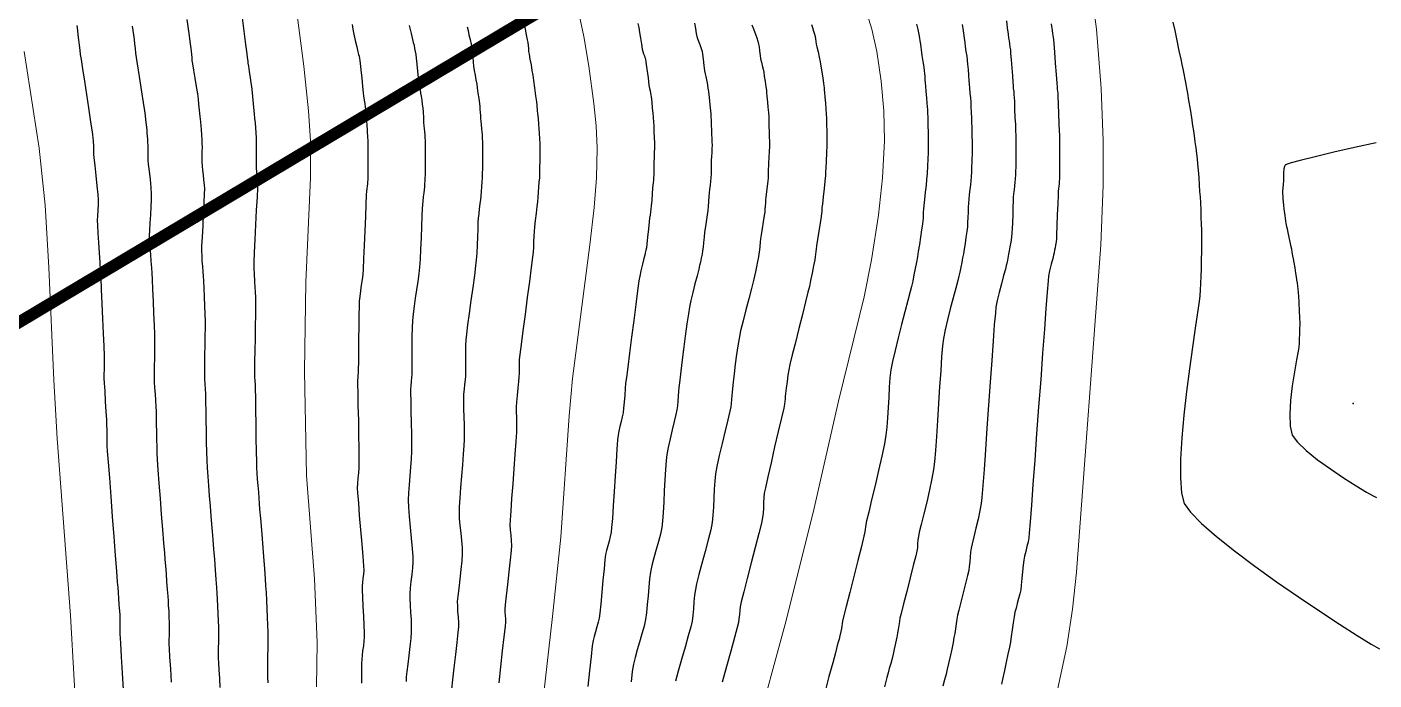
# Model space of a CAD drawing. Extents: x 27 to 849, y 0 to 853.
# Drawn here: x 329.2 to 442.5, y 711.6 to 766.5 of the extents above; entities that cross this region are included whole.
import ezdxf

# ---------------------------------------------------------------- set-up
doc = ezdxf.new("R2010")
doc.units = 0
doc.header["$LTSCALE"] = 2
for name, color, linetype in [('ARQ - PORTAS E ESQUADRIAS 1-50', 2, 'Continuous'), ('Curva 1 m', 5, 'Continuous'), ('Curva Mestra', 1, 'Continuous'), ('REL_Ponto_Cotado_Altimetrico_P', 7, 'Continuous')]:
    doc.layers.add(name, color=color, linetype=linetype)

msp = doc.modelspace()

# ---------------------------------------------------------------- linework, layer by layer
at = {"layer": 'ARQ - PORTAS E ESQUADRIAS 1-50', "const_width": 1}
msp.add_lwpolyline([(619.66, 64.96), (532.95, 53.73), (488.22, 57.38), (464.07, 66.69), (452.24, 74.7), (148.79, 382.23), (76.61, 469.9), (65.46, 493.56), (62.14, 582.82), (440.6, 808.53), (802.5, 491.86), (619.66, 64.96)], close=True, dxfattribs=at)
at = {"layer": 'Curva 1 m', "linetype": 'Continuous', "lineweight": -3}
for points, elevation in [([(342.62, 767.13), (342.78, 765.95), (342.89, 765.08), (342.94, 764.69), (342.97, 764.46), (343, 764.19), (343.03, 763.92), (343.05, 763.69), (343.1, 763.4), (343.18, 762.86), (343.29, 762.19), (343.4, 761.49), (343.5, 760.87), (343.56, 760.44), (343.61, 760.01), (343.66, 759.5), (343.72, 758.98), (343.76, 758.52), (343.79, 758.19), (343.82, 757.84), (343.85, 757.44), (343.88, 757.04), (343.89, 756.69), (343.9, 756.39), (343.89, 756), (343.89, 755.57), (343.89, 755.16), (343.9, 754.81), (343.93, 754.47), (343.98, 754.07), (344.03, 753.65), (344.07, 753.24), (344.09, 752.9), (344.08, 752.47), (344.05, 751.73), (344, 750.79), (343.95, 749.78), (343.9, 748.84), (343.86, 748.09), (343.85, 747.65), (343.87, 747.27), (343.89, 746.83), (343.93, 746.37), (343.96, 745.93), (343.99, 745.55), (344.01, 745.15), (344.04, 744.55), (344.07, 743.83), (344.11, 743.07), (344.14, 742.36), (344.15, 741.77), (344.15, 741.23), (344.14, 740.52), (344.13, 739.73), (344.11, 738.94), (344.1, 738.21), (344.09, 737.63), (344.09, 737.27), (344.1, 736.91), (344.12, 736.5), (344.15, 736.07), (344.18, 735.66), (344.19, 735.31), (344.2, 734.92), (344.21, 734.28), (344.22, 733.46), (344.23, 732.54), (344.24, 731.62), (344.26, 730.76), (344.29, 730.06), (344.32, 729.46), (344.37, 728.73), (344.43, 727.93), (344.5, 727.08), (344.57, 726.23), (344.63, 725.42), (344.69, 724.7), (344.74, 724.11), (344.79, 723.43), (344.86, 722.62), (344.93, 721.74), (345, 720.87), (345.06, 720.06), (345.11, 719.38), (345.14, 718.9), (345.17, 718.4), (345.2, 717.82), (345.23, 717.19), (345.25, 716.59), (345.27, 716.07), (345.28, 715.68), (345.28, 715.28), (345.27, 714.81), (345.26, 714.32), (345.25, 713.85), (345.25, 713.44), (345.27, 713.06), (345.3, 712.47), (345.35, 711.75), (345.4, 710.98)], 53), ([(347.24, 767.49), (347.41, 766.14), (347.56, 765.02), (347.66, 764.25), (347.7, 763.94), (347.72, 763.78), (347.74, 763.6), (347.76, 763.44), (347.8, 763.19), (347.87, 762.74), (347.95, 762.23), (348.01, 761.81), (348.05, 761.48), (348.1, 760.96), (348.17, 760.35), (348.23, 759.73), (348.29, 759.19), (348.32, 758.81), (348.35, 758.45), (348.38, 758.03), (348.41, 757.6), (348.44, 757.18), (348.45, 756.81), (348.46, 756.37), (348.46, 755.78), (348.46, 755.15), (348.46, 754.62), (348.47, 754.31), (348.5, 754.01), (348.54, 753.66), (348.56, 753.36), (348.55, 752.99), (348.52, 752.19), (348.46, 751.1), (348.4, 749.86), (348.34, 748.63), (348.29, 747.53), (348.25, 746.73), (348.24, 746.36), (348.25, 746.11), (348.27, 745.83), (348.29, 745.55), (348.31, 745.31), (348.32, 745.05), (348.34, 744.67), (348.36, 744.22), (348.38, 743.78), (348.39, 743.42), (348.39, 743.02), (348.38, 742.3), (348.36, 741.36), (348.35, 740.32), (348.33, 739.3), (348.31, 738.39), (348.3, 737.73), (348.3, 737.42), (348.32, 737.1), (348.34, 736.75), (348.36, 736.44), (348.36, 736.09), (348.38, 735.34), (348.39, 734.31), (348.41, 733.13), (348.43, 731.93), (348.45, 730.83), (348.47, 729.95), (348.48, 729.44), (348.51, 728.99), (348.54, 728.49), (348.59, 727.95), (348.63, 727.41), (348.67, 726.9), (348.71, 726.46), (348.74, 725.98), (348.81, 725.2), (348.89, 724.22), (348.97, 723.12), (349.06, 722), (349.14, 720.97), (349.2, 720.11), (349.24, 719.52), (349.28, 718.96), (349.31, 718.31), (349.34, 717.6), (349.37, 716.89), (349.4, 716.23), (349.42, 715.66), (349.43, 715.23), (349.43, 714.77), (349.42, 714.23), (349.41, 713.66), (349.39, 713.1), (349.39, 712.61), (349.39, 712.24), (349.4, 711.85), (349.44, 711.39)], 54), ([(411.54, 767.01), (411.61, 766.41), (411.68, 765.88), (411.72, 765.56), (411.76, 765.33), (411.8, 765.07), (411.84, 764.8), (411.87, 764.56), (411.89, 764.27), (411.94, 763.73), (411.99, 763.06), (412.04, 762.4), (412.08, 761.86), (412.1, 761.56), (412.12, 761.33), (412.15, 761.07), (412.17, 760.8), (412.19, 760.56), (412.21, 760.22), (412.23, 759.6), (412.26, 758.9), (412.29, 758.29), (412.3, 757.94), (412.31, 757.71), (412.32, 757.44), (412.32, 757.17), (412.33, 756.94), (412.33, 756.64), (412.33, 756.13), (412.33, 755.55), (412.32, 755.03), (412.32, 754.69), (412.31, 754.4), (412.29, 754.06), (412.27, 753.73), (412.25, 753.44), (412.22, 753.15), (412.18, 752.82), (412.14, 752.48), (412.12, 752.19), (412.1, 751.88), (412.08, 751.35), (412.07, 750.72), (412.04, 750.07), (412.02, 749.53), (412, 749.19), (411.96, 748.83), (411.9, 748.41), (411.83, 748.01), (411.77, 747.69), (411.72, 747.4), (411.65, 747.06), (411.59, 746.73), (411.52, 746.44), (411.45, 746.13), (411.3, 745.6), (411.12, 744.92), (410.93, 744.19), (410.77, 743.5), (410.66, 742.94), (410.61, 742.44), (410.52, 741.46), (410.42, 740.11), (410.3, 738.47), (410.17, 736.64), (410.04, 734.71), (409.9, 732.79), (409.78, 730.96), (409.66, 729.31), (409.55, 727.95), (409.47, 726.96), (409.42, 726.44), (409.31, 725.85), (409.15, 725.13), (408.97, 724.37), (408.79, 723.66), (408.65, 723.07), (408.57, 722.69), (408.52, 722.35), (408.49, 721.96), (408.46, 721.55), (408.42, 721.15), (408.37, 720.81), (408.28, 720.4), (408.11, 719.73), (407.91, 718.94), (407.7, 718.15), (407.53, 717.48), (407.43, 717.06), (407.37, 716.73), (407.31, 716.33), (407.25, 715.92), (407.19, 715.53), (407.13, 715.19), (407.05, 714.78), (406.94, 714.22), (406.81, 713.6), (406.68, 713.01), (406.57, 712.54), (406.46, 712.11), (406.33, 711.62), (406.18, 711.11)], 68), ([(333.36, 766.62), (333.42, 766.19), (333.46, 765.83), (333.51, 765.41), (333.56, 764.97), (333.61, 764.55), (333.65, 764.19), (333.72, 763.77), (333.84, 762.98), (334, 761.95), (334.17, 760.81), (334.35, 759.69), (334.5, 758.71), (334.61, 758), (334.66, 757.69), (334.69, 757.44), (334.72, 757.15), (334.74, 756.94), (334.75, 756.78), (334.76, 756.6), (334.77, 756.44), (334.77, 756.25), (334.77, 756.02), (334.77, 755.81), (334.8, 755.5), (334.87, 754.85), (334.96, 754.01), (335.05, 753.14), (335.12, 752.41), (335.15, 751.98), (335.15, 751.57), (335.12, 751.1), (335.09, 750.63), (335.07, 750.23), (335.09, 749.83), (335.13, 749.18), (335.19, 748.38), (335.25, 747.52), (335.3, 746.71), (335.34, 746.04), (335.38, 745.41), (335.42, 744.44), (335.47, 743.26), (335.53, 741.98), (335.58, 740.74), (335.63, 739.66), (335.66, 738.86), (335.67, 738.47), (335.67, 738.12), (335.66, 737.72), (335.65, 737.31), (335.65, 736.97), (335.67, 736.57), (335.71, 735.88), (335.76, 735.03), (335.81, 734.18), (335.85, 733.47), (335.87, 733.05), (335.88, 732.64), (335.88, 732.17), (335.89, 731.7), (335.9, 731.3), (335.93, 730.86), (336, 729.92), (336.1, 728.61), (336.22, 727.04), (336.35, 725.35), (336.48, 723.65), (336.6, 722.08), (336.7, 720.77), (336.77, 719.83), (336.8, 719.4), (336.84, 718.97), (336.88, 718.46), (336.91, 717.99), (336.94, 717.66), (336.95, 717.4), (336.97, 717.09), (336.98, 716.8), (336.98, 716.59), (336.98, 716.35), (336.97, 716.08), (336.97, 715.84), (336.99, 715.5), (337.04, 714.7), (337.1, 713.56), (337.18, 712.23), (337.26, 710.82)], 51), ([(338.03, 766.55), (338.13, 765.83), (338.18, 765.44), (338.22, 765.09), (338.26, 764.69), (338.31, 764.29), (338.35, 763.94), (338.41, 763.57), (338.52, 762.87), (338.66, 761.98), (338.81, 761.03), (338.95, 760.14), (339.05, 759.44), (339.11, 759.06), (339.15, 758.7), (339.2, 758.26), (339.24, 757.85), (339.26, 757.56), (339.28, 757.33), (339.3, 757.06), (339.32, 756.8), (339.33, 756.56), (339.33, 756.3), (339.33, 755.96), (339.33, 755.61), (339.34, 755.31), (339.37, 754.96), (339.44, 754.38), (339.52, 753.69), (339.59, 753), (339.62, 752.44), (339.62, 751.97), (339.59, 751.37), (339.55, 750.71), (339.51, 750.04), (339.47, 749.43), (339.46, 748.94), (339.48, 748.47), (339.51, 747.94), (339.55, 747.37), (339.59, 746.8), (339.64, 746.26), (339.67, 745.8), (339.69, 745.26), (339.73, 744.44), (339.78, 743.46), (339.82, 742.42), (339.87, 741.44), (339.9, 740.64), (339.91, 740.12), (339.91, 739.67), (339.9, 739.16), (339.89, 738.61), (339.87, 738.06), (339.87, 737.55), (339.87, 737.12), (339.88, 736.68), (339.91, 736.18), (339.95, 735.65), (339.98, 735.11), (340.01, 734.61), (340.03, 734.18), (340.04, 733.71), (340.05, 733.13), (340.06, 732.48), (340.06, 731.82), (340.08, 731.2), (340.09, 730.68), (340.13, 730.16), (340.19, 729.28), (340.27, 728.15), (340.37, 726.88), (340.47, 725.55), (340.57, 724.27), (340.66, 723.14), (340.73, 722.27), (340.77, 721.75), (340.81, 721.21), (340.87, 720.57), (340.92, 719.88), (340.97, 719.23), (341.01, 718.67), (341.04, 718.28), (341.06, 717.88), (341.09, 717.39), (341.11, 716.9), (341.12, 716.46), (341.13, 716.14), (341.13, 715.79), (341.12, 715.39), (341.11, 714.99), (341.11, 714.64), (341.13, 714.27), (341.17, 713.54), (341.23, 712.55), (341.3, 711.44)], 52), ([(356.51, 766.7), (356.57, 766.31), (356.66, 765.89), (356.78, 765.36), (356.91, 764.83), (357.01, 764.41), (357.06, 764.19), (357.1, 764.03), (357.13, 763.85), (357.16, 763.69), (357.19, 763.43), (357.25, 762.88), (357.32, 762.19), (357.39, 761.5), (357.45, 760.95), (357.48, 760.69), (357.5, 760.53), (357.53, 760.35), (357.56, 760.19), (357.59, 760.01), (357.62, 759.77), (357.65, 759.56), (357.67, 759.3), (357.7, 758.82), (357.74, 758.26), (357.77, 757.8), (357.78, 757.56), (357.8, 757.38), (357.82, 757.19), (357.83, 757), (357.83, 756.81), (357.84, 756.53), (357.84, 755.93), (357.85, 755.22), (357.85, 754.62), (357.85, 754.31), (357.85, 754.16), (357.84, 753.97), (357.84, 753.81), (357.83, 753.66), (357.81, 753.47), (357.8, 753.31), (357.78, 753.13), (357.75, 752.9), (357.73, 752.69), (357.71, 752.37), (357.68, 751.61), (357.64, 750.56), (357.58, 749.35), (357.53, 748.13), (357.48, 747.01), (357.44, 746.16), (357.41, 745.69), (357.36, 745.28), (357.29, 744.81), (357.22, 744.32), (357.16, 743.85), (357.11, 743.44), (357.1, 743.02), (357.08, 742.27), (357.07, 741.32), (357.06, 740.28), (357.05, 739.25), (357.04, 738.36), (357.03, 737.72), (357.03, 737.44), (357.01, 737.24), (356.99, 737.01), (356.97, 736.81), (356.97, 736.49), (356.99, 735.73), (357.01, 734.67), (357.04, 733.46), (357.06, 732.22), (357.08, 731.11), (357.09, 730.27), (357.09, 729.81), (357.07, 729.45), (357.04, 729.02), (357, 728.57), (356.96, 728.14), (356.95, 727.77), (356.98, 727.33), (357.04, 726.51), (357.12, 725.43), (357.22, 724.23), (357.32, 723.04), (357.41, 721.99), (357.47, 721.21), (357.49, 720.83), (357.47, 720.52), (357.42, 720.16), (357.38, 719.8), (357.35, 719.49), (357.36, 719.17), (357.39, 718.58), (357.42, 717.82), (357.47, 716.99), (357.5, 716.22), (357.53, 715.59), (357.53, 715.21), (357.51, 714.87), (357.46, 714.48), (357.4, 714.07), (357.35, 713.68), (357.32, 713.34), (357.31, 713), (357.3, 712.52), (357.3, 711.95), (357.3, 711.36)], 56), ([(361.32, 766.61), (361.48, 765.95), (361.6, 765.45), (361.66, 765.19), (361.72, 764.96), (361.77, 764.69), (361.83, 764.42), (361.87, 764.19), (361.91, 763.88), (361.96, 763.36), (362.02, 762.77), (362.07, 762.25), (362.11, 761.94), (362.14, 761.71), (362.19, 761.44), (362.24, 761.17), (362.28, 760.94), (362.32, 760.68), (362.37, 760.34), (362.41, 759.99), (362.45, 759.69), (362.48, 759.34), (362.51, 758.89), (362.53, 758.46), (362.55, 758.19), (362.57, 757.95), (362.6, 757.68), (362.62, 757.44), (362.64, 757.2), (362.65, 756.93), (362.66, 756.69), (362.66, 756.44), (362.66, 756.02), (362.66, 755.53), (362.67, 755.09), (362.67, 754.81), (362.66, 754.58), (362.66, 754.31), (362.65, 754.05), (362.64, 753.81), (362.63, 753.58), (362.61, 753.31), (362.59, 753.05), (362.57, 752.81), (362.54, 752.55), (362.5, 752.22), (362.46, 751.86), (362.43, 751.56), (362.41, 751.23), (362.39, 750.59), (362.35, 749.74), (362.32, 748.78), (362.28, 747.82), (362.23, 746.97), (362.19, 746.31), (362.12, 745.75), (362.04, 745.11), (361.94, 744.41), (361.83, 743.71), (361.73, 743.02), (361.65, 742.38), (361.6, 741.81), (361.57, 741.21), (361.55, 740.46), (361.54, 739.65), (361.54, 738.85), (361.54, 738.14), (361.54, 737.61), (361.53, 737.31), (361.51, 737.03), (361.47, 736.69), (361.44, 736.35), (361.42, 736.06), (361.42, 735.73), (361.44, 735.07), (361.46, 734.2), (361.49, 733.23), (361.51, 732.27), (361.52, 731.43), (361.51, 730.81), (361.48, 730.21), (361.43, 729.51), (361.36, 728.77), (361.3, 728.03), (361.25, 727.34), (361.23, 726.73), (361.25, 726.14), (361.31, 725.35), (361.39, 724.45), (361.48, 723.53), (361.56, 722.68), (361.61, 721.98), (361.63, 721.52), (361.6, 721.04), (361.54, 720.48), (361.46, 719.9), (361.39, 719.34), (361.36, 718.86), (361.36, 718.43), (361.39, 717.9), (361.43, 717.3), (361.47, 716.7), (361.49, 716.13), (361.49, 715.64), (361.46, 715.11), (361.38, 714.42), (361.28, 713.67), (361.19, 712.94), (361.11, 712.32), (361.07, 711.89), (361.05, 711.49)], 57), ([(366.19, 766.52), (366.27, 766.19), (366.34, 765.84), (366.43, 765.44), (366.52, 765.04), (366.58, 764.69), (366.62, 764.34), (366.66, 763.94), (366.7, 763.54), (366.73, 763.19), (366.79, 762.84), (366.86, 762.44), (366.93, 762.04), (366.99, 761.69), (367.04, 761.37), (367.1, 760.93), (367.16, 760.47), (367.22, 760.07), (367.25, 759.81), (367.27, 759.58), (367.28, 759.32), (367.3, 759.05), (367.32, 758.81), (367.34, 758.57), (367.37, 758.26), (367.4, 757.95), (367.43, 757.69), (367.44, 757.43), (367.46, 757.13), (367.47, 756.83), (367.48, 756.56), (367.48, 756.29), (367.48, 755.95), (367.48, 755.61), (367.48, 755.31), (367.48, 755), (367.47, 754.59), (367.46, 754.17), (367.45, 753.81), (367.43, 753.47), (367.4, 753.06), (367.37, 752.66), (367.33, 752.31), (367.3, 752.01), (367.26, 751.63), (367.2, 751.2), (367.16, 750.79), (367.12, 750.44), (367.1, 750.07), (367.08, 749.52), (367.06, 748.85), (367.03, 748.15), (367, 747.49), (366.96, 746.94), (366.9, 746.42), (366.8, 745.61), (366.66, 744.61), (366.51, 743.51), (366.37, 742.43), (366.23, 741.45), (366.13, 740.67), (366.08, 740.19), (366.06, 739.73), (366.05, 739.17), (366.05, 738.58), (366.05, 738.01), (366.05, 737.53), (366.04, 737.19), (366.01, 736.85), (365.97, 736.46), (365.93, 736.05), (365.89, 735.65), (365.87, 735.31), (365.87, 734.95), (365.89, 734.39), (365.91, 733.73), (365.93, 733.03), (365.94, 732.36), (365.93, 731.81), (365.91, 731.32), (365.86, 730.6), (365.79, 729.71), (365.71, 728.75), (365.63, 727.79), (365.57, 726.91), (365.52, 726.18), (365.51, 725.69), (365.53, 725.18), (365.58, 724.59), (365.65, 723.96), (365.71, 723.33), (365.76, 722.73), (365.78, 722.22), (365.74, 721.64), (365.67, 720.9), (365.57, 720.09), (365.48, 719.3), (365.4, 718.65), (365.36, 718.22), (365.37, 717.83), (365.39, 717.38), (365.43, 716.91), (365.45, 716.46), (365.45, 716.08), (365.41, 715.61), (365.32, 714.78), (365.2, 713.75), (365.07, 712.65), (364.95, 711.64), (364.86, 710.86)], 58), ([(370.96, 766.8), (371.06, 766.31), (371.16, 765.83), (371.24, 765.42), (371.29, 765.19), (371.31, 764.95), (371.34, 764.68), (371.36, 764.44), (371.4, 764.21), (371.47, 763.8), (371.56, 763.32), (371.64, 762.83), (371.7, 762.44), (371.77, 761.99), (371.86, 761.37), (371.95, 760.72), (372.02, 760.2), (372.05, 759.94), (372.06, 759.78), (372.07, 759.6), (372.08, 759.44), (372.11, 759.21), (372.15, 758.79), (372.2, 758.32), (372.23, 757.94), (372.25, 757.56), (372.27, 757.1), (372.29, 756.69), (372.3, 756.44), (372.3, 756.24), (372.3, 756.01), (372.3, 755.81), (372.3, 755.59), (372.29, 755.19), (372.28, 754.7), (372.27, 754.21), (372.26, 753.81), (372.23, 753.45), (372.2, 753.03), (372.17, 752.6), (372.13, 752.18), (372.1, 751.81), (372.06, 751.4), (371.99, 750.84), (371.92, 750.24), (371.86, 749.7), (371.82, 749.31), (371.8, 748.91), (371.78, 748.44), (371.77, 747.97), (371.74, 747.56), (371.69, 747.15), (371.58, 746.29), (371.43, 745.11), (371.24, 743.75), (371.06, 742.33), (370.87, 740.97), (370.72, 739.81), (370.61, 738.96), (370.57, 738.56), (370.55, 738.22), (370.55, 737.82), (370.55, 737.41), (370.54, 737.06), (370.52, 736.7), (370.46, 736.15), (370.4, 735.53), (370.35, 734.97), (370.32, 734.56), (370.32, 734.16), (370.34, 733.69), (370.35, 733.22), (370.35, 732.81), (370.33, 732.43), (370.28, 731.65), (370.2, 730.59), (370.11, 729.37), (370.02, 728.09), (369.93, 726.87), (369.85, 725.82), (369.8, 725.04), (369.78, 724.65), (369.81, 724.25), (369.85, 723.78), (369.9, 723.32), (369.92, 722.92), (369.89, 722.49), (369.81, 721.71), (369.7, 720.71), (369.59, 719.65), (369.48, 718.68), (369.4, 717.94), (369.37, 717.58), (369.37, 717.33), (369.39, 717.04), (369.41, 716.75), (369.42, 716.51), (369.38, 716.11), (369.28, 715.24), (369.14, 714.06), (368.99, 712.73), (368.84, 711.39)], 59), ([(380.55, 766.8), (380.62, 766.44), (380.69, 766.04), (380.77, 765.54), (380.86, 765.04), (380.92, 764.64), (380.96, 764.44), (381.03, 764.23), (381.1, 764.06), (381.14, 763.94), (381.18, 763.81), (381.22, 763.54), (381.3, 762.94), (381.4, 762.22), (381.48, 761.61), (381.52, 761.31), (381.57, 761.13), (381.61, 760.94), (381.63, 760.8), (381.66, 760.61), (381.68, 760.44), (381.71, 760.17), (381.76, 759.69), (381.8, 759.21), (381.83, 758.94), (381.84, 758.78), (381.86, 758.6), (381.87, 758.44), (381.88, 758.28), (381.88, 758.1), (381.88, 757.94), (381.9, 757.67), (381.92, 757.2), (381.94, 756.73), (381.95, 756.44), (381.94, 756.24), (381.93, 756.01), (381.92, 755.81), (381.91, 755.56), (381.9, 755.09), (381.89, 754.54), (381.88, 754.07), (381.87, 753.81), (381.85, 753.62), (381.83, 753.39), (381.8, 753.19), (381.78, 752.94), (381.75, 752.47), (381.71, 751.93), (381.67, 751.46), (381.65, 751.19), (381.62, 750.95), (381.57, 750.68), (381.53, 750.44), (381.5, 750.12), (381.43, 749.52), (381.36, 748.83), (381.29, 748.25), (381.26, 747.94), (381.22, 747.74), (381.17, 747.51), (381.13, 747.31), (381.06, 747.04), (380.93, 746.55), (380.8, 746.01), (380.7, 745.56), (380.64, 745.15), (380.52, 744.32), (380.37, 743.17), (380.2, 741.84), (380.01, 740.44), (379.84, 739.09), (379.69, 737.91), (379.58, 737.03), (379.52, 736.56), (379.48, 736.1), (379.44, 735.54), (379.39, 734.97), (379.35, 734.45), (379.3, 734.06), (379.23, 733.72), (379.14, 733.33), (379.04, 732.92), (378.94, 732.53), (378.88, 732.19), (378.84, 731.79), (378.78, 731.01), (378.71, 729.96), (378.63, 728.74), (378.55, 727.47), (378.47, 726.26), (378.4, 725.2), (378.34, 724.42), (378.31, 724.03), (378.23, 723.69), (378.13, 723.29), (378.01, 722.88), (377.91, 722.49), (377.83, 722.15), (377.78, 721.72), (377.7, 720.96), (377.61, 720), (377.51, 718.97), (377.42, 718.01), (377.34, 717.24), (377.28, 716.81), (377.2, 716.47), (377.09, 716.08), (376.97, 715.67), (376.86, 715.28), (376.78, 714.94), (376.71, 714.48), (376.61, 713.59), (376.47, 712.4), (376.33, 711.08)], 61), ([(385.31, 766.82), (385.38, 766.37), (385.45, 765.95), (385.5, 765.69), (385.59, 765.43), (385.7, 765.15), (385.78, 764.94), (385.84, 764.78), (385.89, 764.6), (385.94, 764.44), (385.97, 764.21), (386.03, 763.78), (386.1, 763.27), (386.16, 762.82), (386.2, 762.56), (386.25, 762.33), (386.31, 762.05), (386.37, 761.81), (386.4, 761.61), (386.44, 761.34), (386.48, 761.06), (386.51, 760.81), (386.54, 760.56), (386.57, 760.25), (386.6, 759.94), (386.62, 759.69), (386.65, 759.46), (386.67, 759.19), (386.69, 758.92), (386.71, 758.69), (386.72, 758.46), (386.72, 758.19), (386.73, 757.92), (386.74, 757.69), (386.75, 757.44), (386.76, 757.14), (386.78, 756.83), (386.79, 756.56), (386.78, 756.29), (386.76, 755.95), (386.73, 755.61), (386.72, 755.31), (386.71, 754.99), (386.71, 754.57), (386.7, 754.14), (386.69, 753.81), (386.66, 753.53), (386.62, 753.19), (386.58, 752.85), (386.55, 752.56), (386.52, 752.25), (386.49, 751.84), (386.46, 751.42), (386.43, 751.06), (386.38, 750.72), (386.32, 750.32), (386.25, 749.91), (386.2, 749.56), (386.16, 749.25), (386.12, 748.83), (386.07, 748.38), (386.03, 747.98), (385.99, 747.69), (385.94, 747.4), (385.88, 747.06), (385.81, 746.73), (385.74, 746.44), (385.67, 746.13), (385.52, 745.59), (385.35, 744.92), (385.16, 744.19), (385, 743.5), (384.88, 742.94), (384.79, 742.4), (384.67, 741.56), (384.53, 740.52), (384.39, 739.4), (384.25, 738.3), (384.13, 737.32), (384.04, 736.58), (384, 736.19), (383.96, 735.85), (383.94, 735.46), (383.91, 735.04), (383.87, 734.65), (383.83, 734.31), (383.75, 733.94), (383.61, 733.35), (383.43, 732.63), (383.25, 731.88), (383.09, 731.16), (382.98, 730.56), (382.92, 730.05), (382.87, 729.32), (382.82, 728.45), (382.77, 727.5), (382.72, 726.56), (382.66, 725.68), (382.61, 724.96), (382.55, 724.44), (382.44, 723.88), (382.27, 723.25), (382.08, 722.57), (381.89, 721.89), (381.73, 721.25), (381.6, 720.69), (381.53, 720.12), (381.46, 719.43), (381.4, 718.69), (381.34, 717.95), (381.28, 717.27), (381.19, 716.69), (381.07, 716.13), (380.89, 715.49), (380.69, 714.81), (380.48, 714.14), (380.31, 713.5), (380.18, 712.94), (380.08, 712.33), (379.98, 711.46)], 62), ([(390.13, 766.68), (390.26, 766.35), (390.38, 766.04), (390.47, 765.81), (390.55, 765.58), (390.63, 765.31), (390.7, 765.06), (390.74, 764.83), (390.78, 764.48), (390.83, 764.11), (390.87, 763.81), (390.93, 763.55), (391, 763.25), (391.07, 762.95), (391.13, 762.69), (391.18, 762.36), (391.25, 761.9), (391.31, 761.47), (391.35, 761.19), (391.37, 760.95), (391.4, 760.68), (391.42, 760.44), (391.44, 760.18), (391.48, 759.76), (391.52, 759.31), (391.55, 758.94), (391.56, 758.57), (391.57, 758.12), (391.58, 757.7), (391.59, 757.44), (391.6, 757.2), (391.61, 756.93), (391.62, 756.69), (391.61, 756.44), (391.59, 756.02), (391.56, 755.53), (391.53, 755.09), (391.52, 754.81), (391.51, 754.58), (391.51, 754.31), (391.51, 754.05), (391.5, 753.81), (391.47, 753.54), (391.42, 753.12), (391.37, 752.64), (391.32, 752.21), (391.29, 751.94), (391.27, 751.71), (391.25, 751.44), (391.23, 751.17), (391.21, 750.94), (391.17, 750.64), (391.09, 750.13), (391, 749.55), (390.92, 749.03), (390.87, 748.69), (390.83, 748.4), (390.8, 748.06), (390.77, 747.73), (390.73, 747.44), (390.68, 747.17), (390.61, 746.78), (390.52, 746.34), (390.43, 745.92), (390.35, 745.56), (390.26, 745.18), (390.09, 744.51), (389.87, 743.66), (389.63, 742.72), (389.39, 741.79), (389.19, 740.95), (389.06, 740.31), (388.95, 739.71), (388.85, 738.96), (388.74, 738.15), (388.64, 737.35), (388.56, 736.64), (388.5, 736.11), (388.47, 735.81), (388.44, 735.53), (388.42, 735.19), (388.39, 734.85), (388.36, 734.56), (388.28, 734.21), (388.11, 733.49), (387.88, 732.55), (387.63, 731.5), (387.39, 730.47), (387.2, 729.57), (387.08, 728.94), (387.01, 728.34), (386.97, 727.64), (386.94, 726.9), (386.91, 726.15), (386.86, 725.46), (386.79, 724.86), (386.67, 724.25), (386.46, 723.4), (386.2, 722.42), (385.93, 721.4), (385.68, 720.47), (385.48, 719.71), (385.38, 719.23), (385.31, 718.75), (385.26, 718.19), (385.22, 717.6), (385.17, 717.04), (385.1, 716.56), (384.99, 716.08), (384.78, 715.32), (384.51, 714.37), (384.22, 713.35), (383.94, 712.36), (383.71, 711.52)], 63), ([(395.15, 766.69), (395.23, 766.45), (395.32, 766.15), (395.41, 765.88), (395.46, 765.69), (395.49, 765.49), (395.52, 765.26), (395.54, 765.06), (395.6, 764.82), (395.7, 764.4), (395.8, 763.95), (395.88, 763.56), (395.94, 763.21), (396.02, 762.72), (396.09, 762.2), (396.15, 761.77), (396.18, 761.56), (396.2, 761.38), (396.21, 761.19), (396.23, 760.99), (396.27, 760.6), (396.32, 760.09), (396.36, 759.59), (396.39, 759.19), (396.4, 758.79), (396.42, 758.28), (396.43, 757.78), (396.43, 757.39), (396.44, 757.19), (396.45, 757), (396.45, 756.81), (396.44, 756.53), (396.41, 755.93), (396.37, 755.22), (396.34, 754.62), (396.32, 754.31), (396.32, 754.16), (396.32, 753.97), (396.31, 753.81), (396.28, 753.52), (396.21, 752.92), (396.13, 752.21), (396.07, 751.61), (396.03, 751.31), (396.02, 751.16), (396.01, 750.97), (395.99, 750.81), (395.96, 750.56), (395.87, 750.02), (395.77, 749.33), (395.66, 748.64), (395.57, 748.09), (395.53, 747.81), (395.51, 747.62), (395.49, 747.39), (395.46, 747.19), (395.42, 746.93), (395.32, 746.43), (395.2, 745.81), (395.07, 745.19), (394.97, 744.69), (394.85, 744.22), (394.65, 743.4), (394.38, 742.34), (394.09, 741.16), (393.79, 739.99), (393.53, 738.94), (393.33, 738.13), (393.23, 737.69), (393.16, 737.24), (393.09, 736.69), (393.02, 736.13), (392.97, 735.68), (392.94, 735.44), (392.92, 735.24), (392.91, 735.01), (392.88, 734.81), (392.81, 734.47), (392.62, 733.65), (392.35, 732.51), (392.05, 731.2), (391.75, 729.88), (391.48, 728.69), (391.27, 727.78), (391.18, 727.31), (391.14, 726.95), (391.12, 726.52), (391.1, 726.07), (391.08, 725.64), (391.04, 725.27), (390.93, 724.81), (390.71, 723.93), (390.42, 722.76), (390.08, 721.45), (389.75, 720.16), (389.46, 719.02), (389.24, 718.18), (389.15, 717.77), (389.11, 717.47), (389.08, 717.11), (389.05, 716.75), (389.01, 716.44), (388.91, 716.04), (388.68, 715.19), (388.36, 714.04), (388, 712.74), (387.64, 711.44)], 64), ([(403.98, 766.74), (404.08, 766.29), (404.18, 765.85), (404.24, 765.56), (404.27, 765.33), (404.31, 765.05), (404.33, 764.81), (404.37, 764.56), (404.44, 764.1), (404.52, 763.58), (404.59, 763.11), (404.63, 762.81), (404.65, 762.58), (404.67, 762.32), (404.69, 762.05), (404.71, 761.81), (404.73, 761.53), (404.77, 761.06), (404.82, 760.54), (404.86, 760.09), (404.88, 759.81), (404.9, 759.54), (404.91, 759.22), (404.92, 758.94), (404.93, 758.66), (404.94, 758.19), (404.95, 757.66), (404.96, 757.2), (404.97, 756.94), (404.97, 756.7), (404.97, 756.43), (404.96, 756.19), (404.95, 755.92), (404.93, 755.42), (404.9, 754.8), (404.87, 754.19), (404.83, 753.69), (404.79, 753.2), (404.72, 752.6), (404.65, 751.99), (404.59, 751.49), (404.56, 751.19), (404.55, 750.96), (404.54, 750.69), (404.53, 750.42), (404.52, 750.19), (404.48, 749.92), (404.41, 749.44), (404.32, 748.84), (404.22, 748.21), (404.13, 747.63), (404.06, 747.19), (403.97, 746.74), (403.87, 746.21), (403.76, 745.66), (403.66, 745.14), (403.56, 744.69), (403.45, 744.26), (403.26, 743.52), (403.01, 742.57), (402.72, 741.48), (402.44, 740.37), (402.17, 739.3), (401.96, 738.38), (401.83, 737.69), (401.74, 737.01), (401.68, 736.22), (401.64, 735.37), (401.6, 734.51), (401.55, 733.66), (401.49, 732.87), (401.41, 732.19), (401.28, 731.46), (401.06, 730.43), (400.79, 729.22), (400.49, 727.96), (400.2, 726.75), (399.96, 725.73), (399.78, 725), (399.71, 724.69), (399.69, 724.49), (399.67, 724.26), (399.64, 724.06), (399.56, 723.7), (399.34, 722.85), (399.04, 721.66), (398.7, 720.32), (398.36, 718.97), (398.06, 717.78), (397.84, 716.93), (397.76, 716.56), (397.72, 716.37), (397.69, 716.14), (397.66, 715.94), (397.61, 715.68), (397.53, 715.34), (397.47, 715.06), (397.4, 714.81), (397.32, 714.52), (397.26, 714.27), (397.16, 713.91), (396.93, 713.06), (396.61, 711.9), (396.26, 710.57)], 66), ([(407.83, 766.69), (407.88, 766.38), (407.93, 765.98), (407.98, 765.55), (408.03, 765.19), (408.08, 764.84), (408.14, 764.44), (408.2, 764.04), (408.25, 763.69), (408.28, 763.37), (408.31, 762.93), (408.35, 762.45), (408.38, 762.01), (408.41, 761.69), (408.44, 761.34), (408.47, 760.94), (408.51, 760.54), (408.54, 760.19), (408.56, 759.8), (408.58, 759.31), (408.6, 758.83), (408.61, 758.44), (408.62, 758.09), (408.63, 757.69), (408.64, 757.29), (408.65, 756.94), (408.65, 756.59), (408.65, 756.19), (408.65, 755.79), (408.64, 755.44), (408.63, 755.14), (408.61, 754.75), (408.59, 754.33), (408.57, 753.91), (408.54, 753.56), (408.51, 753.23), (408.46, 752.83), (408.41, 752.42), (408.37, 752.03), (408.34, 751.69), (408.32, 751.34), (408.31, 750.92), (408.3, 750.48), (408.28, 750.05), (408.26, 749.69), (408.21, 749.3), (408.14, 748.81), (408.06, 748.3), (407.98, 747.82), (407.92, 747.44), (407.85, 747.1), (407.78, 746.71), (407.7, 746.3), (407.61, 745.9), (407.54, 745.56), (407.45, 745.19), (407.28, 744.55), (407.06, 743.74), (406.81, 742.82), (406.58, 741.89), (406.38, 741.03), (406.24, 740.31), (406.17, 739.7), (406.09, 738.77), (406.01, 737.6), (405.92, 736.27), (405.83, 734.85), (405.74, 733.43), (405.65, 732.09), (405.57, 730.9), (405.49, 729.95), (405.42, 729.31), (405.28, 728.54), (405.07, 727.59), (404.84, 726.57), (404.59, 725.57), (404.38, 724.68), (404.21, 724.03), (404.14, 723.69), (404.1, 723.4), (404.07, 723.06), (404.05, 722.73), (404.01, 722.44), (403.92, 722.04), (403.71, 721.24), (403.45, 720.19), (403.16, 719.06), (402.89, 718.02), (402.69, 717.21), (402.59, 716.81), (402.54, 716.53), (402.49, 716.19), (402.44, 715.85), (402.39, 715.56), (402.32, 715.21), (402.22, 714.71), (402.11, 714.2), (402.02, 713.8), (401.93, 713.43), (401.81, 713.01), (401.69, 712.59), (401.59, 712.23), (401.48, 711.82), (401.28, 711.05)], 67), ([(415.31, 766.75), (415.38, 766.2), (415.41, 765.94), (415.44, 765.78), (415.47, 765.6), (415.49, 765.44), (415.52, 765.11), (415.57, 764.37), (415.65, 763.44), (415.72, 762.51), (415.78, 761.77), (415.8, 761.44), (415.82, 761.28), (415.83, 761.1), (415.85, 760.94), (415.86, 760.64), (415.89, 760), (415.92, 759.19), (415.95, 758.38), (415.98, 757.74), (415.99, 757.44), (416, 757.28), (416, 757.1), (416, 756.94), (416.01, 756.68), (416, 756.14), (416, 755.45), (416, 754.76), (416, 754.21), (416, 753.94), (415.99, 753.74), (415.98, 753.51), (415.97, 753.31), (415.94, 753.12), (415.92, 752.89), (415.9, 752.69), (415.88, 752.35), (415.86, 751.62), (415.82, 750.7), (415.79, 749.78), (415.76, 749.04), (415.75, 748.69), (415.71, 748.44), (415.67, 748.16), (415.63, 747.94), (415.59, 747.74), (415.55, 747.51), (415.51, 747.31), (415.43, 747.04), (415.3, 746.55), (415.17, 746.01), (415.07, 745.56), (415.04, 745.16), (414.96, 744.22), (414.86, 742.83), (414.73, 741.09), (414.58, 739.07), (414.42, 736.87), (414.25, 734.58), (414.08, 732.29), (413.92, 730.09), (413.77, 728.06), (413.64, 726.31), (413.53, 724.92), (413.46, 723.97), (413.42, 723.56), (413.36, 723.22), (413.26, 722.83), (413.16, 722.42), (413.07, 722.03), (413, 721.69), (412.95, 721.28), (412.89, 720.74), (412.84, 720.14), (412.79, 719.6), (412.74, 719.19), (412.66, 718.85), (412.56, 718.46), (412.45, 718.05), (412.35, 717.65), (412.26, 717.31), (412.2, 716.92), (412.12, 716.41), (412.03, 715.84), (411.95, 715.28), (411.87, 714.81), (411.79, 714.38), (411.67, 713.79), (411.52, 713.11), (411.38, 712.42), (411.24, 711.79), (411.12, 711.28)], 69), ([(425.54, 766.89), (425.69, 766.2), (425.87, 765.35), (426.05, 764.5), (426.21, 763.78), (426.3, 763.33), (426.38, 762.97), (426.46, 762.55), (426.54, 762.12), (426.62, 761.7), (426.69, 761.34), (426.76, 760.94), (426.86, 760.32), (426.98, 759.6), (427.1, 758.86), (427.2, 758.22), (427.27, 757.78), (427.33, 757.35), (427.39, 756.85), (427.46, 756.33), (427.52, 755.83), (427.57, 755.4), (427.61, 754.99), (427.66, 754.45), (427.71, 753.85), (427.75, 753.23), (427.79, 752.67), (427.82, 752.22), (427.85, 751.71), (427.88, 751.11), (427.9, 750.48), (427.93, 749.91), (427.94, 749.45), (427.94, 749.02), (427.95, 748.52), (427.94, 747.99), (427.94, 747.5), (427.93, 747.07), (427.92, 746.67), (427.91, 746.15), (427.89, 745.56), (427.86, 744.95), (427.84, 744.38), (427.81, 743.89), (427.76, 743.42), (427.62, 742.49), (427.42, 741.18), (427.18, 739.58), (426.93, 737.78), (426.68, 735.85), (426.46, 733.88), (426.29, 731.96), (426.19, 730.17), (426.17, 728.6), (426.27, 727.33), (426.5, 726.44), (427.02, 725.71), (427.95, 724.77), (429.21, 723.67), (430.73, 722.46), (432.44, 721.18), (434.25, 719.88), (436.09, 718.6), (437.89, 717.39), (439.56, 716.3), (441.03, 715.36), (442.22, 714.64), (442.92, 714.23)], 71), ([(442.62, 756.77), (440.81, 756.37), (439.07, 755.96), (437.5, 755.59), (436.23, 755.27), (435.49, 755.07), (435.15, 754.97), (435.03, 754.92), (435.01, 754.91), (435.01, 754.91), (434.98, 754.87), (434.93, 754.77), (434.88, 754.57), (434.85, 754.24), (434.84, 753.84), (434.83, 753.56), (434.81, 753.29), (434.79, 752.97), (434.77, 752.72), (434.77, 752.51), (434.78, 752.26), (434.79, 752.05), (434.81, 751.8), (434.84, 751.48), (434.87, 751.21), (434.9, 750.98), (434.94, 750.69), (434.98, 750.4), (435.01, 750.2), (435.05, 749.98), (435.1, 749.74), (435.14, 749.52), (435.2, 749.22), (435.31, 748.7), (435.43, 748.17), (435.5, 747.84), (435.55, 747.57), (435.61, 747.27), (435.66, 747), (435.71, 746.71), (435.78, 746.26), (435.86, 745.8), (435.91, 745.49), (435.94, 745.25), (435.98, 744.98), (436.01, 744.71), (436.04, 744.48), (436.06, 744.2), (436.09, 743.82), (436.12, 743.43), (436.14, 743.13), (436.16, 742.85), (436.17, 742.52), (436.19, 742.2), (436.19, 741.95), (436.2, 741.72), (436.2, 741.45), (436.19, 741.17), (436.19, 740.94), (436.18, 740.67), (436.17, 740.3), (436.16, 739.92), (436.14, 739.59), (436.08, 739.24), (435.94, 738.51), (435.76, 737.51), (435.58, 736.35), (435.44, 735.13), (435.36, 733.96), (435.4, 732.94), (435.58, 732.19), (436.01, 731.6), (436.75, 730.89), (437.7, 730.13), (438.78, 729.35), (439.89, 728.6), (440.94, 727.94), (441.83, 727.4), (442.37, 727.1), (442.65, 726.96)], 72)]:
    msp.add_lwpolyline(points, dxfattribs=dict(at, elevation=elevation))
at = {"layer": 'Curva Mestra', "lineweight": 0}
for points, elevation in [([(350.84, 775.69), (352.46, 763.19), (352.85, 759.44), (353.01, 756.94), (353.03, 753.81), (352.63, 745.06), (352.52, 737.56), (352.67, 728.81), (353.35, 720.13), (353.57, 714.78), (353.52, 711.04)], 55), ([(418.62, 770.06), (419.11, 766.31), (419.5, 761.31), (419.68, 756.94), (419.68, 753.19), (419.49, 748.19), (417.43, 720.69), (417.1, 717.56), (416.61, 714.44), (415.67, 710.02)], 70), ([(375.47, 768.19), (375.99, 765.69), (376.42, 763.19), (376.85, 760.06), (377.03, 758.19), (377.12, 756.31), (377.06, 753.81), (376.87, 751.31), (376.52, 748.19), (375.05, 736.94), (374.77, 733.81), (374.06, 723.61), (373.38, 716.94), (372.31, 707.57)], 60), ([(399.84, 767.56), (400.22, 766.31), (400.64, 764.44), (401.01, 761.94), (401.23, 759.44), (401.29, 756.94), (401.12, 753.81), (400.78, 750.69), (400.2, 746.94), (399.58, 743.81), (397.41, 735.06), (395.28, 725.69), (392.92, 716.31), (390.38, 706.94)], 65), ([(328.95, 764.44), (330.21, 756.31), (330.69, 751.52), (331.02, 746.28), (331.43, 736.82), (331.71, 731.92), (332.84, 717.04), (333.44, 706.17)], 50)]:
    msp.add_lwpolyline(points, dxfattribs=dict(at, elevation=elevation)).dxf.unprotected_set("ltscale", 0)
at = {"layer": 'REL_Ponto_Cotado_Altimetrico_P'}
msp.add_point((440.71, 734.86), dxfattribs=at)

doc.saveas('drawing.dxf')
